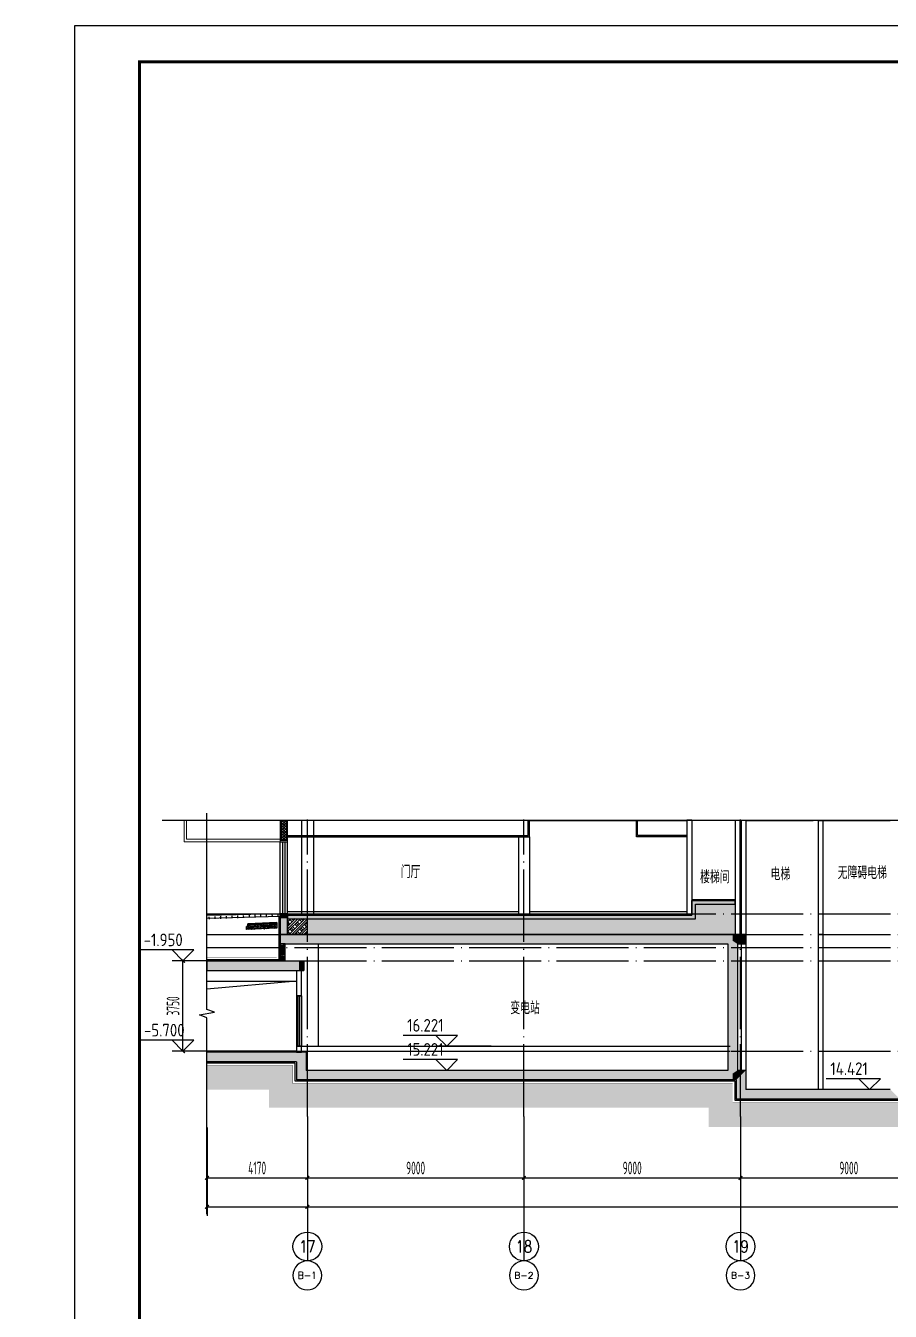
# Model space of a CAD drawing. Extents: x -473190 to 2138458, y -81875 to 2633646.
# Drawn here: x 1255111 to 1291040, y 133708 to 187115 of the extents above; entities that cross this region are included whole.
import ezdxf
from ezdxf.enums import TextEntityAlignment as Align

# ---------------------------------------------------------------- set-up
doc = ezdxf.new("R2010")
doc.units = 0
doc.header["$LTSCALE"] = 1000
doc.linetypes.add('DASH', pattern=[0.35, 0.25, -0.1])
doc.linetypes.add('DOTE', pattern=[2.42, 2, -0.2, 0.02, -0.2])
for name, color, linetype in [('A-COLUMN', 2, 'Continuous'), ('A-CURTWALL', 4, 'Continuous'), ('A-DIM_SYMB', 3, 'Continuous'), ('A-PUB_HATCH', 8, 'Continuous'), ('A-ROOM_NAME', 23, 'Continuous'), ('A-S_WALL', 9, 'Continuous'), ('A-SURFACE', 6, 'Continuous'), ('A-WALL', 2, 'Continuous'), ('A-可见线', 7, 'Continuous'), ('AXIS', 3, 'Continuous'), ('AXIS_TEXT', 7, 'Continuous'), ('DIM_ELEV', 3, 'Continuous'), ('DIM_SYMB', 3, 'Continuous'), ('DOTE', 1, 'DOTE'), ('E_LINE', 7, 'Continuous'), ('ECA_TK', 7, 'Continuous'), ('PUB_DIM', 3, 'Continuous'), ('PUB_HATCH', 8, 'Continuous'), ('PUB_TEXT', 7, 'Continuous'), ('tk', 7, 'Continuous'), ('WINDOW', 4, 'Continuous'), ('填充', 8, 'Continuous'), ('铺地１', 44, 'DOTE')]:
    doc.layers.add(name, color=color, linetype=linetype)
doc.layers.add('A-PLAN-DECO', color=150, linetype='Continuous', lineweight=9)
doc.styles.add('8B2_02', font='tssdeng.shx', dxfattribs={"width": 0.6, "bigfont": 'TSSDCHN.shx'})
doc.styles.add('_TCH_AXIS', font='COMPLEX', dxfattribs={"bigfont": 'GBCBIG'})
doc.styles.add('_TCH_DIM_T3', font='tssdeng.shx', dxfattribs={"width": 0.564706, "bigfont": '@@@tssdchn.shx'})
doc.styles.add('COMPLEX', font='COMPLEX.shx', dxfattribs={"width": 0.65})
doc.styles.get("Standard").update_dxf_attribs({"font": 'gbenor.shx', "bigfont": 'gbcbig.shx'})
doc.dimstyles.new('_TCH_ARCH&&150', dxfattribs={"dimtxt": 525, "dimasz": 150, "dimexe": 375, "dimexo": 450, "dimgap": 150, "dimtad": 1, "dimdec": 0, "dimzin": 0, "dimdsep": 46, "dimtxsty": '_TCH_DIM_T3', "dimblk": 'ARCHTICK', "dimcen": 0.09, "dimclrt": 7, "dimazin": 2, "dimtfac": 1, "dimtdec": 0, "dimtix": 1, "dimtmove": 2, "dimatfit": 3, "dimfxl": 0, "dimtolj": 1, "dimtzin": 0, "dimarcsym": 0})
pattern_1 = [(45, (-95682.4, 11596.7), (-198.697, 198.697), []), (45, (-95577.4, 11596.7), (-198.697, 198.697), []), (45, (-95472.4, 11596.7), (-198.697, 198.697), []), (135, (-95682.4, 11596.7), (-198.697, -198.697), [132.5, -148.5]), (135, (-95629.9, 11649.2), (-198.697, -198.697), [132.5, -148.5]), (135, (-95577.4, 11701.7), (-198.697, -198.697), [132.5, -148.5])]

# ---------------------------------------------------------------- blocks, each defined once
blk = doc.blocks.new('_AXISO')
blk.add_circle((0, 0), 0.5)
at = {"layer": 'AXIS_TEXT', "style": 'COMPLEX', "width": 1.041667}
blk.add_attdef('A', text='', height=0.56, dxfattribs=at).set_placement((-0.25, -0.28), (0.25, -0.28), align=Align.FIT)
blk = doc.blocks.new('_FZH')
blk.add_lwpolyline([(-0.5, -0.5), (0.5, -0.5), (0.5, 0.5), (-0.5, 0.5)], close=True)
at = {"layer": 'PUB_HATCH'}
blk.add_solid([(-0.5, -0.5), (0.5, -0.5), (-0.5, 0.5), (0.5, 0.5)], dxfattribs=at)
blk = doc.blocks.new('A$C0F091ED5')
at = {"layer": 'A-PUB_HATCH'}
h = blk.add_hatch(dxfattribs=at)
h.set_pattern_fill('ANSI37', color=256, scale=50)
h.set_pattern_definition([(45, (147070.556, -24072.09), (-56.1266, 56.1266), []), (135, (147070.556, -24072.09), (-56.1266, -56.1266), [])])
h.paths.add_polyline_path([(-79369, 11814), (-79581, 11814), (-79581, 11020), (-79369, 11020)])
blk.add_hatch(color=256, dxfattribs=at).paths.add_polyline_path([(-79325, 7776), (-79625, 7776), (-79625, 7076), (-79325, 7076)])
at = {"layer": 'A-S_WALL'}
h = blk.add_hatch(dxfattribs=at)
h.set_pattern_fill('混凝土', color=252, scale=50)
h.set_pattern_definition([(50, (-98630.23, -162304.64), (358.6301, -31.37607), [37.5, -412.5]), (355, (-98630.23, -162304.64), (-69.3757, 376.0961), [30, -330]), (100.4514, (-98600.34, -162307.26), (289.2547, 344.7198), [31.8701, -350.57106]), (46.1842, (-98630.23, -162204.64), (533.6205, -82.7595), [56.25, -618.75]), (96.6356, (-98585.76, -162211.54), (467.3314, 487.059), [47.8051, -525.8565]), (351.1842, (-98630.23, -162204.64), (467.331, 487.0593), [45, -495]), (21, (-98580.23, -162229.64), (298.45353, -201.30945), [37.5, -412.5]), (326, (-98580.23, -162229.64), (121.6577, 362.575), [30, -330]), (71.4514, (-98555.36, -162246.42), (420.1113, 161.26525), [31.8701, -350.57106]), (37.5, (-98630.23, -162304.64), (6.07993, 166.44693), [0, -326, 0, -335, 0, -331.25]), (7.5, (-98630.23, -162304.64), (131.53477, 197.20586), [0, -191, 0, -318.5, 0, -126.25]), (327.5, (-98741.73, -162304.64), (266.91122, -11.27744), [0, -125, 0, -390, 0, -517.5]), (317.5, (-98791.73, -162304.64), (291.5931, 50.0525), [0, -162.5, 0, -259, 0, -367.5])])
h.paths.add_polyline_path([(-79325, 7876), (-79325, 7726), (-62375, 7726), (-62375, 8326), (-60725, 8326), (-60725, 8476), (-62525, 8476), (-62525, 7876)])
at = {"layer": 'A-可见线'}
h = blk.add_hatch(dxfattribs=at)
h.set_pattern_fill('夯实土壤', color=8, scale=50)
h.set_pattern_definition(pattern_1)
h.paths.add_polyline_path([(-69500, 7726), (-78500, 7726), (-78500, 7076), (-69800, 7076), (-69800, 7076), (-69500, 7076)])
h.paths.add_polyline_path([(-60725, 7926), (-62375, 7926), (-62375, 7726), (-69500, 7726), (-69500, 7076), (-69200, 7076), (-60800, 7076), (-60800, 7076), (-60725, 7076)])
h.paths.add_polyline_path([(-60725, 8326), (-62375, 8326), (-62375, 7926), (-60725, 7926)])
h = blk.add_hatch(dxfattribs=at)
h.set_pattern_fill('夯实土壤', color=8, scale=50)
h.set_pattern_definition(pattern_1)
h.paths.add_polyline_path([(-78500, 7076), (-78500, 7726), (-79325, 7726), (-79325, 7076)])
at = {"layer": 'A-CURTWALL'}
for p, q in [((-79625, 7926), (-79625, 10926)), ((-79625, 10926), (-79325, 10926)), ((-79525, 7926), (-79525, 10926)), ((-79425, 7926), (-79425, 10926)), ((-79325, 7926), (-79325, 10926))]:
    blk.add_line(p, q, dxfattribs=at)
at = {"layer": 'A-DIM_SYMB'}
blk.add_lwpolyline([(20472, 11806), (-31861, 11806), (-31976, 11491), (-32087, 12121), (-32199, 11806), (-84533, 11806)], dxfattribs=at)
at = {"layer": 'A-PLAN-DECO'}
for points in [[(-83625, 11814), (-83625, 10926), (-79625, 10926)], [(-83525, 11814), (-83525, 11026), (-79625, 11026)], [(-79625, 11814), (-79625, 10976), (-79325, 10976), (-79325, 11814)], [(-79605, 11814), (-79605, 10996), (-79345, 10996), (-79345, 11814)], [(-79581, 11814), (-79581, 11020), (-79369, 11020), (-79369, 11814)]]:
    blk.add_lwpolyline(points, dxfattribs=at)
blk.add_lwpolyline([(-79325, 10926), (-79625, 10926), (-79625, 10976), (-79325, 10976)], close=True, dxfattribs=at)
at = {"layer": 'A-S_WALL'}
for points in [[(-78750, 11814), (-78750, 7926)], [(-78250, 11814), (-78250, 7926)], [(-69275, 11806), (-62725, 11806)], [(-60275, 11806), (-57475, 11806)], [(-57275, 11806), (-54275, 11806)], [(-69725, 11126), (-69725, 7926)], [(-69275, 11126), (-69275, 7926)]]:
    blk.add_lwpolyline(points, dxfattribs=at)
at = {"layer": 'A-S_WALL', "color": 11}
for points in [[(-79325, 8026), (-69725, 8026)], [(-69275, 8026), (-62725, 8026)]]:
    blk.add_lwpolyline(points, dxfattribs=at)
at = {"layer": 'A-SURFACE'}
for points in [[(-79325, 11176), (-69325, 11176), (-69325, 11806)], [(-79325, 11126), (-69275, 11126), (-69275, 11806)], [(-62725, 11126), (-64825, 11126), (-64825, 11806)], [(-62725, 11176), (-64775, 11176), (-64775, 11806)]]:
    blk.add_lwpolyline(points, dxfattribs=at)
at = {"layer": 'A-WALL'}
for p, q in [((-62725, 11814), (-62725, 7876)), ((-62525, 11814), (-62725, 11814)), ((-62525, 11814), (-62525, 7876)), ((-60725, 11806), (-60725, 7076)), ((-60525, 11806), (-60725, 11806)), ((-60525, 11806), (-60525, 7076)), ((-60475, 11806), (-60475, 7076)), ((-60275, 11806), (-60475, 11806)), ((-60275, 11806), (-60275, 7076)), ((-57275, 11806), (-57275, 7076)), ((-57075, 11806), (-57275, 11806)), ((-57075, 11806), (-57075, 7076)), ((-79625, 7776), (-79625, 7076)), ((-79325, 7776), (-79325, 7076)), ((-62525, 7876), (-62725, 7876)), ((-79325, 7076), (-79625, 7076)), ((-60525, 7076), (-60725, 7076)), ((-60275, 7076), (-60475, 7076)), ((-57075, 7076), (-57275, 7076))]:
    blk.add_line(p, q, dxfattribs=at)
at = {"layer": 'A-可见线', "color": 6}
blk.add_line((-62525, 8526), (-60725, 8526), dxfattribs=at)
at = {"layer": 'A-可见线'}
blk.add_line((-79325, 7926), (-62725, 7926), dxfattribs=at)
at = {"layer": 'A-可见线', "color": 8}
blk.add_lwpolyline([(-79325, 7076), (-79325, 7876), (-62525, 7876), (-62525, 8476), (-60725, 8476), (-60725, 7076)], close=True, dxfattribs=at)
blk.add_lwpolyline([(-79325, 7876), (-79325, 7726), (-62375, 7726), (-62375, 8326), (-60725, 8326), (-60725, 8476), (-62525, 8476), (-62525, 7876), (-79325, 7876)], dxfattribs=at)
at = {"layer": 'A-COLUMN', "xscale": 300.0000000676373, "yscale": 150.187382961507, "zscale": 150.187382961507, "rotation": 1.467423454164085e-09}
blk.add_blockref('_FZH', (-79475, 7851), dxfattribs=at)
at = {"layer": 'A-ROOM_NAME', "style": '8B2_02', "width": 0.6}
for s, p in [('门厅', (-74621, 9410)), ('楼梯间', (-62180, 9196)), ('电梯', (-59250, 9317)), ('无障碍电梯', (-56461, 9371))]:
    blk.add_text(s, height=525, dxfattribs=at).set_placement(p)
blk = doc.blocks.new('10B_A1')
at = {"layer": 'ECA_TK'}
blk.add_lwpolyline([(0, 0), (841, 0), (841, 594), (0, 594)], close=True, dxfattribs=at)
at = {"layer": 'ECA_TK', "const_width": 0.8}
blk.add_lwpolyline([(831, 10), (831, 584), (18, 584), (18, 10)], close=True, dxfattribs=at)
blk = doc.blocks.new('_ArchTick')
at = {"color": 0, "linetype": 'ByBlock', "const_width": 0.4}
blk.add_lwpolyline([(-0.5, -0.5), (0.5, 0.5)], dxfattribs=at)
blk = doc.blocks.new('*D2014')
at = {"layer": 'Defpoints', "color": 0, "transparency": 16777216}
for p in [(1261647, 148268), (1262645, 148268), (1262645, 144518)]:
    blk.add_point(p, dxfattribs=at)
at = {"layer": 'PUB_DIM', "color": 0, "lineweight": -2, "transparency": 16777216}
for p, q in [((1262195, 148268), (1261272, 148268)), ((1261647, 144518), (1261647, 148268)), ((1262195, 144518), (1261272, 144518))]:
    blk.add_line(p, q, dxfattribs=at)
at = {"layer": 'PUB_DIM', "color": 0, "lineweight": -2, "transparency": 16777216, "xscale": 150, "yscale": 150, "zscale": 150}
for p, rotation in [((1261647, 148268), 90), ((1261647, 144518), 270)]:
    blk.add_blockref('_ArchTick', p, dxfattribs=dict(at, rotation=rotation))
at = {"layer": 'PUB_DIM', "color": 7, "transparency": 16777216, "insert": (1261234, 146393), "char_height": 525, "attachment_point": 5, "rotation": 90, "style": '_TCH_DIM_T3'}
blk.add_mtext('\\A1;3750', dxfattribs=at)
blk = doc.blocks.new('*D3413')
at = {"layer": 'AXIS', "color": 0, "lineweight": -2, "transparency": 16777216}
for p, q in [((1262645, 141349), (1262645, 138874)), ((1266815, 141349), (1266815, 138874)), ((1262645, 139249), (1266815, 139249))]:
    blk.add_line(p, q, dxfattribs=at)
at = {"layer": 'Defpoints', "color": 0, "transparency": 16777216}
for p in [(1262645, 141799), (1266815, 141799), (1266815, 139249)]:
    blk.add_point(p, dxfattribs=at)
at = {"layer": 'AXIS', "color": 0, "lineweight": -2, "transparency": 16777216, "xscale": 150, "yscale": 150, "zscale": 150, "rotation": 180}
blk.add_blockref('_ArchTick', (1262645, 139249), dxfattribs=at)
at = {"layer": 'AXIS', "color": 0, "lineweight": -2, "transparency": 16777216, "xscale": 150, "yscale": 150, "zscale": 150}
blk.add_blockref('_ArchTick', (1266815, 139249), dxfattribs=at)
at = {"layer": 'AXIS', "color": 7, "transparency": 16777216, "insert": (1264730, 139661), "char_height": 525, "attachment_point": 5, "style": '_TCH_DIM_T3'}
blk.add_mtext('\\A1;4170', dxfattribs=at)
blk = doc.blocks.new('*D3414')
at = {"layer": 'AXIS', "color": 0, "lineweight": -2, "transparency": 16777216}
for p, q in [((1266815, 141349), (1266815, 138874)), ((1275815, 141349), (1275815, 138874)), ((1266815, 139249), (1275815, 139249))]:
    blk.add_line(p, q, dxfattribs=at)
at = {"layer": 'Defpoints', "color": 0, "transparency": 16777216}
for p in [(1266815, 141799), (1275815, 141799), (1275815, 139249)]:
    blk.add_point(p, dxfattribs=at)
at = {"layer": 'AXIS', "color": 0, "lineweight": -2, "transparency": 16777216, "xscale": 150, "yscale": 150, "zscale": 150, "rotation": 180}
blk.add_blockref('_ArchTick', (1266815, 139249), dxfattribs=at)
at = {"layer": 'AXIS', "color": 0, "lineweight": -2, "transparency": 16777216, "xscale": 150, "yscale": 150, "zscale": 150}
blk.add_blockref('_ArchTick', (1275815, 139249), dxfattribs=at)
at = {"layer": 'AXIS', "color": 7, "transparency": 16777216, "insert": (1271315, 139661), "char_height": 525, "attachment_point": 5, "style": '_TCH_DIM_T3'}
blk.add_mtext('\\A1;9000', dxfattribs=at)
blk = doc.blocks.new('*D3415')
at = {"layer": 'AXIS', "color": 0, "lineweight": -2, "transparency": 16777216}
for p, q in [((1275815, 141349), (1275815, 138874)), ((1284815, 141349), (1284815, 138874)), ((1275815, 139249), (1284815, 139249))]:
    blk.add_line(p, q, dxfattribs=at)
at = {"layer": 'Defpoints', "color": 0, "transparency": 16777216}
for p in [(1275815, 141799), (1284815, 141799), (1284815, 139249)]:
    blk.add_point(p, dxfattribs=at)
at = {"layer": 'AXIS', "color": 0, "lineweight": -2, "transparency": 16777216, "xscale": 150, "yscale": 150, "zscale": 150, "rotation": 180}
blk.add_blockref('_ArchTick', (1275815, 139249), dxfattribs=at)
at = {"layer": 'AXIS', "color": 0, "lineweight": -2, "transparency": 16777216, "xscale": 150, "yscale": 150, "zscale": 150}
blk.add_blockref('_ArchTick', (1284815, 139249), dxfattribs=at)
at = {"layer": 'AXIS', "color": 7, "transparency": 16777216, "insert": (1280315, 139661), "char_height": 525, "attachment_point": 5, "style": '_TCH_DIM_T3'}
blk.add_mtext('\\A1;9000', dxfattribs=at)
blk = doc.blocks.new('*D3416')
at = {"layer": 'AXIS', "color": 0, "lineweight": -2, "transparency": 16777216}
for p, q in [((1284815, 141349), (1284815, 138874)), ((1293815, 141349), (1293815, 138874)), ((1284815, 139249), (1293815, 139249))]:
    blk.add_line(p, q, dxfattribs=at)
at = {"layer": 'Defpoints', "color": 0, "transparency": 16777216}
for p in [(1284815, 141799), (1293815, 141799), (1293815, 139249)]:
    blk.add_point(p, dxfattribs=at)
at = {"layer": 'AXIS', "color": 0, "lineweight": -2, "transparency": 16777216, "xscale": 150, "yscale": 150, "zscale": 150, "rotation": 180}
blk.add_blockref('_ArchTick', (1284815, 139249), dxfattribs=at)
at = {"layer": 'AXIS', "color": 0, "lineweight": -2, "transparency": 16777216, "xscale": 150, "yscale": 150, "zscale": 150}
blk.add_blockref('_ArchTick', (1293815, 139249), dxfattribs=at)
at = {"layer": 'AXIS', "color": 7, "transparency": 16777216, "insert": (1289315, 139661), "char_height": 525, "attachment_point": 5, "style": '_TCH_DIM_T3'}
blk.add_mtext('\\A1;9000', dxfattribs=at)
blk = doc.blocks.new('*D3427')
at = {"layer": 'AXIS', "color": 0, "lineweight": -2, "transparency": 16777216}
for p, q in [((1262645, 141349), (1262645, 137674)), ((1355815, 141349), (1355815, 137674)), ((1262645, 138049), (1355815, 138049))]:
    blk.add_line(p, q, dxfattribs=at)
at = {"layer": 'Defpoints', "color": 0, "transparency": 16777216}
for p in [(1262645, 141799), (1355815, 141799), (1355815, 138049)]:
    blk.add_point(p, dxfattribs=at)
at = {"layer": 'AXIS', "color": 0, "lineweight": -2, "transparency": 16777216, "xscale": 150, "yscale": 150, "zscale": 150, "rotation": 180}
blk.add_blockref('_ArchTick', (1262645, 138049), dxfattribs=at)
at = {"layer": 'AXIS', "color": 0, "lineweight": -2, "transparency": 16777216, "xscale": 150, "yscale": 150, "zscale": 150}
blk.add_blockref('_ArchTick', (1355815, 138049), dxfattribs=at)
at = {"layer": 'AXIS', "color": 7, "transparency": 16777216, "insert": (1309230, 138461), "char_height": 525, "attachment_point": 5, "style": '_TCH_DIM_T3'}
blk.add_mtext('\\A1;93170', dxfattribs=at)
blk = doc.blocks.new('*D3428')
at = {"layer": 'AXIS', "color": 0, "lineweight": -2, "transparency": 16777216}
for p, q in [((1266815, 141349), (1266815, 138874)), ((1275815, 141349), (1275815, 138874)), ((1266815, 139249), (1275815, 139249))]:
    blk.add_line(p, q, dxfattribs=at)
at = {"layer": 'Defpoints', "color": 0, "transparency": 16777216}
for p in [(1266815, 141799), (1275815, 141799), (1275815, 139249)]:
    blk.add_point(p, dxfattribs=at)
at = {"layer": 'AXIS', "color": 0, "lineweight": -2, "transparency": 16777216, "xscale": 150, "yscale": 150, "zscale": 150, "rotation": 180}
blk.add_blockref('_ArchTick', (1266815, 139249), dxfattribs=at)
at = {"layer": 'AXIS', "color": 0, "lineweight": -2, "transparency": 16777216, "xscale": 150, "yscale": 150, "zscale": 150}
blk.add_blockref('_ArchTick', (1275815, 139249), dxfattribs=at)
at = {"layer": 'AXIS', "color": 7, "transparency": 16777216, "insert": (1271315, 139661), "char_height": 525, "attachment_point": 5, "style": '_TCH_DIM_T3'}
blk.add_mtext('\\A1;9000', dxfattribs=at)
blk = doc.blocks.new('*D3429')
at = {"layer": 'AXIS', "color": 0, "lineweight": -2, "transparency": 16777216}
for p, q in [((1275815, 141349), (1275815, 138874)), ((1284815, 141349), (1284815, 138874)), ((1275815, 139249), (1284815, 139249))]:
    blk.add_line(p, q, dxfattribs=at)
at = {"layer": 'Defpoints', "color": 0, "transparency": 16777216}
for p in [(1275815, 141799), (1284815, 141799), (1284815, 139249)]:
    blk.add_point(p, dxfattribs=at)
at = {"layer": 'AXIS', "color": 0, "lineweight": -2, "transparency": 16777216, "xscale": 150, "yscale": 150, "zscale": 150, "rotation": 180}
blk.add_blockref('_ArchTick', (1275815, 139249), dxfattribs=at)
at = {"layer": 'AXIS', "color": 0, "lineweight": -2, "transparency": 16777216, "xscale": 150, "yscale": 150, "zscale": 150}
blk.add_blockref('_ArchTick', (1284815, 139249), dxfattribs=at)
at = {"layer": 'AXIS', "color": 7, "transparency": 16777216, "insert": (1280315, 139661), "char_height": 525, "attachment_point": 5, "style": '_TCH_DIM_T3'}
blk.add_mtext('\\A1;9000', dxfattribs=at)
blk = doc.blocks.new('*D3430')
at = {"layer": 'AXIS', "color": 0, "lineweight": -2, "transparency": 16777216}
for p, q in [((1284815, 141349), (1284815, 138874)), ((1293815, 141349), (1293815, 138874)), ((1284815, 139249), (1293815, 139249))]:
    blk.add_line(p, q, dxfattribs=at)
at = {"layer": 'Defpoints', "color": 0, "transparency": 16777216}
for p in [(1284815, 141799), (1293815, 141799), (1293815, 139249)]:
    blk.add_point(p, dxfattribs=at)
at = {"layer": 'AXIS', "color": 0, "lineweight": -2, "transparency": 16777216, "xscale": 150, "yscale": 150, "zscale": 150, "rotation": 180}
blk.add_blockref('_ArchTick', (1284815, 139249), dxfattribs=at)
at = {"layer": 'AXIS', "color": 0, "lineweight": -2, "transparency": 16777216, "xscale": 150, "yscale": 150, "zscale": 150}
blk.add_blockref('_ArchTick', (1293815, 139249), dxfattribs=at)
at = {"layer": 'AXIS', "color": 7, "transparency": 16777216, "insert": (1289315, 139661), "char_height": 525, "attachment_point": 5, "style": '_TCH_DIM_T3'}
blk.add_mtext('\\A1;9000', dxfattribs=at)
blk = doc.blocks.new('*D3439')
at = {"layer": 'AXIS', "color": 0, "lineweight": -2, "transparency": 16777216}
for p, q in [((1266815, 141349), (1266815, 137674)), ((1355815, 141349), (1355815, 137674)), ((1266815, 138049), (1355815, 138049))]:
    blk.add_line(p, q, dxfattribs=at)
at = {"layer": 'Defpoints', "color": 0, "transparency": 16777216}
for p in [(1266815, 141799), (1355815, 141799), (1355815, 138049)]:
    blk.add_point(p, dxfattribs=at)
at = {"layer": 'AXIS', "color": 0, "lineweight": -2, "transparency": 16777216, "xscale": 150, "yscale": 150, "zscale": 150, "rotation": 180}
blk.add_blockref('_ArchTick', (1266815, 138049), dxfattribs=at)
at = {"layer": 'AXIS', "color": 0, "lineweight": -2, "transparency": 16777216, "xscale": 150, "yscale": 150, "zscale": 150}
blk.add_blockref('_ArchTick', (1355815, 138049), dxfattribs=at)
at = {"layer": 'AXIS', "color": 7, "transparency": 16777216, "insert": (1311315, 138461), "char_height": 525, "attachment_point": 5, "style": '_TCH_DIM_T3'}
blk.add_mtext('\\A1;89000', dxfattribs=at)
blk = doc.blocks.new('*D3440')
at = {"layer": 'AXIS', "color": 0, "lineweight": -2, "transparency": 16777216}
for p, q in [((1262645, 141349), (1262645, 138874)), ((1266815, 141349), (1266815, 138874)), ((1262645, 139249), (1266815, 139249))]:
    blk.add_line(p, q, dxfattribs=at)
at = {"layer": 'Defpoints', "color": 0, "transparency": 16777216}
for p in [(1262645, 141799), (1266815, 141799), (1266815, 139249)]:
    blk.add_point(p, dxfattribs=at)
at = {"layer": 'AXIS', "color": 0, "lineweight": -2, "transparency": 16777216, "xscale": 150, "yscale": 150, "zscale": 150, "rotation": 180}
blk.add_blockref('_ArchTick', (1262645, 139249), dxfattribs=at)
at = {"layer": 'AXIS', "color": 0, "lineweight": -2, "transparency": 16777216, "xscale": 150, "yscale": 150, "zscale": 150}
blk.add_blockref('_ArchTick', (1266815, 139249), dxfattribs=at)
at = {"layer": 'AXIS', "color": 7, "transparency": 16777216, "insert": (1264730, 139661), "char_height": 525, "attachment_point": 5, "style": '_TCH_DIM_T3'}
blk.add_mtext('\\A1;4170', dxfattribs=at)
blk = doc.blocks.new('$WINLIB2D$00000001')
at = {"color": 0}
for points in [[(-0.5, 0.5), (-0.5, -0.5)], [(-0.5, 0.5), (0.5, 0.5)], [(0.5, -0.5), (0.5, 0.5)], [(0.5, 0.167), (-0.5, 0.167)], [(0.5, -0.167), (-0.5, -0.167)], [(-0.5, -0.5), (0.5, -0.5)]]:
    blk.add_lwpolyline(points, dxfattribs=at)

msp = doc.modelspace()

# ---------------------------------------------------------------- hatches: boundary and pattern name
at = {"layer": 'A-可见线'}
h = msp.add_hatch(dxfattribs=at)
h.set_pattern_fill('夯实土壤', color=8, scale=50)
h.set_pattern_definition([(45, (1249632.3, -601625.35), (-198.69701, 198.69701), []), (45, (1249737.3, -601625.35), (-198.69701, 198.69701), []), (45, (1249842.3, -601625.35), (-198.69701, 198.69701), []), (135, (1249632.3, -601625.35), (-198.69701, -198.69701), [132.5, -148.5]), (135, (1249684.8, -601572.85), (-198.69701, -198.69701), [132.5, -148.5]), (135, (1249737.3, -601520.35), (-198.69701, -198.69701), [132.5, -148.5])])
h.paths.add_polyline_path([(1356228.9, 149622.8), (1356228.9, 149853.1)], flags=0)
h.paths.add_polyline_path([(1356228.9, 149622.8), (1356228.9, 149853.1), (1357429.1, 149804.6), (1357429.1, 149694.5), (1357494, 149691.3), (1357489.1, 149571.4), (1356228.9, 149622.8), (1356228.9, 149853.1)], flags=16)
h.paths.add_polyline_path([(1180129, 149691.5), (1180129, 149694.5), (1180129, 149804.6), (1180129, 149853.1), (1180129, 149622.8), (1180129, 149648.7), (1180129, 149691.5), (1180129, 149694.5), (1180129, 149804.6)])
h.paths.add_polyline_path([(1262644.5, 143917.7), (1262644.5, 142917.7), (1265214.7, 142917.7), (1265214.7, 142167.7), (1283489.7, 142167.7), (1283489.7, 141367.7), (1292589.7, 141367.7), (1292589.7, 142917.7), (1363361.9, 142917.7), (1363361.9, 149956.8), (1356064.7, 149967.7), (1356064.7, 149517.7), (1357564.7, 149517.7), (1357564.7, 143917.7), (1291589.7, 143917.7), (1291589.7, 142367.7), (1284489.7, 142367.7), (1284489.7, 143167.7), (1266214.7, 143167.7), (1266214.7, 143917.7)])
at = {"layer": 'PUB_HATCH'}
h = msp.add_hatch(dxfattribs=at)
h.set_pattern_fill('毛石砌体', color=256, scale=20, angle=357, style=0)
h.set_pattern_definition([(357, (544540.37, 506968.9), (315.28965, 283.88807), [90, -210]), (357, (544721.7, 506989.44), (315.28965, 283.88807), [75, -225]), (357, (544707.5, 507005.2), (315.28965, 283.88807), [60, -240]), (357, (544621.55, 507084.8), (315.28965, 283.88807), [45, -45, 60, -150]), (357, (544622.34, 507099.8), (315.28965, 283.88807), [60, -15, 75, -150]), (357, (544490.66, 507166.77), (315.28965, 283.88807), [75, -225]), (357, (544776.06, 507166.84), (315.28965, 283.88807), [75, -225]), (87, (544483.6, 507031.96), (-283.88807, 315.28965), [45, -255]), (87, (544540.3, 507254.3), (-283.88807, 315.28965), [30, -270]), (87, (544540.37, 506968.9), (-283.88807, 315.28965), [45, -255]), (87, (544584.46, 507236.96), (-283.88807, 315.28965), [15, -285]), (87, (544593.16, 507116.34), (-283.88807, 315.28965), [45, -255]), (87, (544617.63, 507009.9), (-283.88807, 315.28965), [75, -225]), (87, (544658.58, 507218.06), (-283.88807, 315.28965), [45, -255]), (87, (544682.25, 507096.65), (-283.88807, 315.28965), [60, -240]), (87, (544697.23, 507095.87), (-283.88807, 315.28965), [60, -240]), (87, (544720.13, 506959.48), (-283.88807, 315.28965), [30, -270]), (87, (544767.42, 507002.06), (-283.88807, 315.28965), [75, -225]), (42, (544511.99, 507000.43), (15.700787, 299.58886), [127.2792, -296.98486]), (42, (544542.73, 507013.84), (15.700787, 299.58886), [63.6396, -360.62446]), (42, (544686.18, 507171.55), (15.700787, 299.58886), [84.85281, -339.41124]), (42, (544686.96, 507186.53), (15.700787, 299.58886), [63.6396, -360.62446]), (132, (544580.54, 507162.06), (-299.58886, 15.700787), [21.2133, -403.05076]), (132, (544511.99, 507000.43), (-299.58886, 15.700787), [42.4263, -381.83776]), (132, (544606.57, 507085.6), (-299.58886, 15.700787), [42.4263, -381.83776]), (132, (544685.4, 507156.57), (-299.58886, 15.700787), [42.4263, -381.83776]), (132, (544778.41, 507211.78), (-299.58886, 15.700787), [63.6396, -360.62446]), (132, (544777.63, 507196.8), (-299.58886, 15.700787), [42.4263, -381.83776]), (132, (544764.22, 507227.54), (-299.58886, 15.700787), [42.4263, -381.83776]), (132, (544660.2, 506962.62), (-299.58886, 15.700787), [63.6396, -360.62446]), (23.565051, (544759.51, 507137.66), (299.58886, -15.700787), [33.54, -637.28038]), (23.565051, (544680.68, 507066.69), (299.58886, -15.700787), [33.54, -637.28038]), (23.565051, (544580.54, 507162.06), (299.58886, -15.700787), [67.08, -603.74038]), (23.565051, (544599.44, 507236.18), (299.58886, -15.700787), [67.08, -603.74038]), (23.565051, (544595.52, 507161.28), (299.58886, -15.700787), [67.08, -603.74038]), (23.565051, (544778.41, 507211.78), (299.58886, -15.700787), [67.08, -603.74038]), (23.565051, (544485.95, 507076.9), (299.58886, -15.700787), [100.623, -570.19738]), (23.565051, (544486.74, 507091.88), (299.58886, -15.700787), [100.623, -570.19738]), (23.565051, (544493.02, 507211.71), (299.58886, -15.700787), [100.623, -570.19738]), (60.434949, (544642.03, 507188.88), (15.736235, 299.65135), [33.54, -637.28]), (60.434949, (544776.06, 507166.84), (15.736235, 299.65135), [33.54, -402.44, 67.08, -167.7]), (60.434949, (544744.53, 507138.45), (15.700786, 299.58886), [67.08, -603.74038]), (60.434949, (544566.34, 507177.83), (15.700786, 299.58886), [67.08, -603.74038]), (60.434949, (544551.36, 507178.61), (15.700786, 299.58886), [67.08, -603.74038]), (60.434949, (544657.79, 507203.08), (15.700786, 299.58886), [100.623, -570.19738]), (113.565051, (544578.97, 507132.1), (15.700787, 299.58886), [33.54, -637.28038]), (113.565051, (544772.13, 507091.94), (15.700787, 299.58886), [33.54, -637.28038]), (113.565051, (544707.5, 507005.2), (15.700787, 299.58886), [67.08, -603.74038]), (113.565051, (544693.31, 507020.97), (15.700787, 299.58886), [67.08, -603.74038]), (113.565051, (544734.26, 507229.11), (15.700787, 299.58886), [67.08, -603.74038]), (113.565051, (544486.74, 507091.88), (15.700787, 299.58886), [67.08, -603.74038]), (113.565051, (544630.25, 506964.19), (15.700787, 299.58886), [100.623, -570.19738]), (150.434949, (544744.53, 507138.45), (-299.58886, 15.700786), [67.08, -603.74038]), (150.434949, (544758.72, 507122.68), (-299.58886, 15.700786), [67.08, -603.74038]), (150.434949, (544526.18, 506984.67), (-299.58886, 15.700786), [33.54, -637.28038]), (150.434949, (544622.34, 507099.79), (-299.58886, 15.700786), [33.54, -637.28038]), (150.434949, (544686.96, 507186.53), (-299.58886, 15.700786), [33.54, -637.28038])])
h.paths.add_polyline_path([(1265539.7, 149743), (1265539.7, 149622.8), (1264280, 149571.4), (1264279.5, 149691.5)])
h = msp.add_hatch(dxfattribs=at)
h.set_pattern_fill('天然石材', color=256, scale=8, style=0)
h.set_pattern_definition([(45, (434424.92, 475139.68), (-28.2842826, 28.2842826), []), (45, (434438.83, 475125.317), (-28.2842826, 28.2842826), [15.78948, -9.02256])])
h.paths.add_polyline_path([(1265539.7, 149853.1), (1265539.7, 149833.1), (1264339.4, 149784.6), (1264339.4, 149804.6)])
h = msp.add_hatch(dxfattribs=at)
h.set_pattern_fill('AR-SAND', color=256, scale=10, style=0)
h.set_pattern_definition([(37.5, (434424.92, 475125.317), (-0.80001565, 24.47066187), [0, -19.304, 0, -21.59, 0, -20.6375]), (7.5, (434424.92, 475125.317), (22.4761642, 35.841255), [0, -10.414, 0, -17.399, 0, -6.6675]), (327.5, (434409.3, 475125.317), (39.5496185, 0.07185923), [0, -6.35, 0, -22.86, 0, -29.845]), (317.5, (434409.3, 475125.317), (38.1778226, 11.1464662), [0, -3.175, 0, -14.986, 0, -17.145])])
h.paths.add_polyline_path([(1265539.7, 149833.1), (1265539.7, 149803), (1264339.4, 149754.6), (1264339.4, 149784.6)])
h = msp.add_hatch(dxfattribs=at)
h.set_pattern_fill('混凝土', color=256, scale=10, style=0)
h.set_pattern_definition([(50, (434424.92, 475125.32), (71.7260183, -6.2752135), [7.5, -82.5]), (355, (434424.92, 475125.32), (-13.8751334, 75.2192134), [6, -66]), (100.4514, (434430.9, 475124.794), (57.850938, 68.943954), [6.374019, -70.114211]), (46.1842, (434424.92, 475145.32), (106.724105, -16.551901), [11.25, -123.75]), (96.6356, (434433.81, 475143.94), (93.46627, 97.411787), [9.561029, -105.1713]), (351.1842, (434424.92, 475145.32), (93.466195, 97.41186), [9, -99]), (21, (434434.92, 475140.32), (59.6907052, -40.261889), [7.5, -82.5]), (326, (434434.92, 475140.32), (24.331533, 72.5150045), [6, -66]), (71.4514, (434439.895, 475136.96), (84.022263, 32.2530497), [6.374019, -70.114211]), (37.5, (434424.92, 475125.317), (1.2159855, 33.2893854), [0, -65.2, 0, -67, 0, -66.25]), (7.5, (434424.92, 475125.317), (26.3069537, 39.4411712), [0, -38.2, 0, -63.7, 0, -25.25]), (327.5, (434402.62, 475125.317), (53.3822436, -2.2554872), [0, -25, 0, -78, 0, -103.5]), (317.5, (434392.62, 475125.317), (58.318617, 10.0104982), [0, -32.5, 0, -51.8, 0, -73.5])])
h.paths.add_polyline_path([(1265539.7, 149743.2), (1265539.7, 149803.3), (1264339.4, 149754.4), (1264339.4, 149694.5)])
for points in [[(1265689.7, 148967.7), (1284289.7, 148967.7), (1284489.7, 149101), (1284489.7, 149367.7), (1265689.7, 149367.7)], [(1284489.7, 149101), (1284289.7, 148967.7), (1284289.7, 143717.7), (1284489.7, 143584.3), (1284689.7, 143717.7), (1284689.7, 148967.7)], [(1284489.7, 149101), (1284689.7, 148967.7), (1285039.7, 148967.7), (1285039.7, 149367.7), (1284489.7, 149367.7)], [(1262644.5, 147867.7), (1266464.7, 147867.7), (1266464.7, 148267.7), (1262644.5, 148267.7)], [(1266464.7, 148267.7), (1266464.7, 147867.7), (1266664.7, 147867.7), (1266664.7, 148267.7)], [(1266364.7, 144067.7), (1266764.7, 144467.7), (1262644.5, 144467.7), (1262644.5, 144067.7)], [(1266764.7, 144467.7), (1266364.7, 144067.7), (1266364.7, 143317.7), (1266764.7, 143717.7)], [(1284489.7, 143584.3), (1284289.7, 143717.7), (1266764.7, 143717.7), (1266364.7, 143317.7), (1284489.7, 143317.7)], [(1284639.7, 143317.7), (1285039.7, 143717.7), (1284689.7, 143717.7), (1284489.7, 143584.3), (1284489.7, 143317.7)], [(1285039.7, 143717.7), (1284639.7, 143317.7), (1284639.7, 142517.7), (1285039.7, 142917.7)], [(1288139.7, 142517.7), (1288139.7, 142917.7), (1285039.7, 142917.7), (1284639.7, 142517.7)], [(1291439.7, 142517.7), (1291039.7, 142917.7), (1288139.7, 142917.7), (1288139.7, 142517.7)]]:
    msp.add_hatch(color=256, dxfattribs=at).paths.add_polyline_path(points)
at = {"layer": '填充'}
h = msp.add_hatch(dxfattribs=at)
h.set_pattern_fill('AR-B816C', color=256, scale=50)
h.set_pattern_definition([(0, (1230083.937, -588600.05), (61.4230945, 61.4230945), [119.966982, -2.879205]), (0, (1230022.513, -588597.17), (61.4230945, 61.4230945), [119.966982, -2.879205]), (90, (1230083.937, -588600.05), (-61.4230945, 61.4230945), [-64.302295, 58.543887]), (90, (1230081.06, -588600.05), (-61.4230945, 61.4230945), [-64.302295, 58.543887])])
h.paths.add_polyline_path([(1265689.7, 148967.7), (1265689.7, 148267.7), (1265889.7, 148267.7), (1265889.7, 148967.7)])
at = {"layer": '铺地１'}
h = msp.add_hatch(dxfattribs=at)
h.set_pattern_fill('ANSI31', color=256, scale=150, angle=46.38401)
h.set_pattern_definition([(91.384012, (-1027764.1, -499514.73), (-238.055531, -5.751484), [])])
h.paths.add_polyline_path([(1265689.7, 150217.7), (1262643.3, 150094.1), (1262645.7, 149994.1), (1265692.1, 150117.7)])

# ---------------------------------------------------------------- linework, layer by layer
msp.add_line((1267264.7, 148967.7), (1267264.7, 144717.7))
at = {"linetype": 'DASH', "ltscale": 0.5, "const_width": 10}
for points in [[(1262644.5, 148417.7), (1265539.7, 148417.7), (1265539.7, 150114)], [(1356064.7, 149967.7), (1356064.7, 149517.7), (1357564.7, 149517.7), (1357564.7, 143917.7), (1291589.7, 143917.7), (1291589.7, 142367.7), (1284489.7, 142367.7), (1284489.7, 143167.7), (1266214.7, 143167.7), (1266214.7, 143917.7), (1262644.5, 143917.7)]]:
    msp.add_lwpolyline(points, dxfattribs=at)
for points in [[(1262644.5, 148267.7), (1265689.7, 148267.7), (1265689.7, 150217.7)], [(1262644.5, 148317.7), (1265639.7, 148317.7), (1265639.7, 150116.4)], [(1355964.7, 149967.7), (1355964.7, 149417.7), (1357464.7, 149417.7), (1357464.7, 144017.7), (1291489.7, 144017.7), (1291489.7, 142467.7), (1284589.7, 142467.7), (1284589.7, 143267.7), (1266314.7, 143267.7), (1266314.7, 144017.7), (1262644.5, 144017.7)], [(1266364.7, 147417.7), (1262644.5, 147096.5)], [(1262644.5, 147417.7), (1266364.7, 147417.7)], [(1266364.7, 144517.7), (1262644.5, 144517.7)], [(1266564.7, 144717.7), (1284389.7, 144717.7)], [(1266764.7, 144517.7), (1284389.7, 144517.7)]]:
    msp.add_lwpolyline(points)
at = {"layer": 'A-WALL'}
for p, q in [((1265689.7, 149367.7), (1284489.7, 149367.7)), ((1265689.7, 149367.7), (1265689.7, 148967.7)), ((1284489.7, 149367.7), (1285039.7, 149367.7)), ((1285039.7, 149367.7), (1285039.7, 148967.7)), ((1288039.7, 149367.7), (1288039.7, 142917.7)), ((1288239.7, 149367.7), (1288039.7, 149367.7)), ((1288239.7, 149367.7), (1288239.7, 142917.7)), ((1265689.7, 148967.7), (1284289.7, 148967.7)), ((1284289.7, 148967.7), (1284289.7, 143717.7)), ((1284689.7, 148967.7), (1284689.7, 143717.7)), ((1284689.7, 148967.7), (1285039.7, 148967.7)), ((1284839.7, 148967.7), (1284839.7, 143717.7)), ((1285039.7, 148967.7), (1285039.7, 143717.7)), ((1262644.5, 148267.7), (1266464.7, 148267.7)), ((1262644.5, 148267.7), (1262644.5, 147867.7)), ((1266464.7, 148267.7), (1266664.7, 148267.7)), ((1266664.7, 148267.7), (1266664.7, 147867.7)), ((1262644.5, 147867.7), (1266464.7, 147867.7)), ((1266364.7, 147867.7), (1266364.7, 146817.7)), ((1266464.7, 147867.7), (1266664.7, 147867.7)), ((1266564.7, 146817.7), (1266564.7, 147867.7)), ((1266364.7, 146817.7), (1266564.7, 146817.7)), ((1266764.7, 144467.7), (1262644.5, 144467.7)), ((1262644.5, 144067.7), (1262644.5, 144467.7)), ((1266564.7, 144717.7), (1266364.7, 144717.7)), ((1266364.7, 144717.7), (1266364.7, 144467.7)), ((1266364.7, 144467.7), (1266564.7, 144467.7)), ((1266564.7, 144467.7), (1266564.7, 144717.7)), ((1266764.7, 144467.7), (1266764.7, 143717.7)), ((1266364.7, 144067.7), (1262644.5, 144067.7)), ((1266364.7, 144067.7), (1266364.7, 143317.7)), ((1284289.7, 143717.7), (1266764.7, 143717.7)), ((1285039.7, 143717.7), (1284689.7, 143717.7)), ((1285039.7, 143717.7), (1284839.7, 143717.7)), ((1285039.7, 143717.7), (1285039.7, 142917.7)), ((1284489.7, 143317.7), (1266364.7, 143317.7)), ((1284639.7, 143317.7), (1284489.7, 143317.7)), ((1284639.7, 143317.7), (1284639.7, 142517.7)), ((1288139.7, 142917.7), (1285039.7, 142917.7)), ((1291039.7, 142917.7), (1288139.7, 142917.7)), ((1288139.7, 142517.7), (1284639.7, 142517.7)), ((1291439.7, 142517.7), (1288139.7, 142517.7))]:
    msp.add_line(p, q, dxfattribs=at)
at = {"layer": 'A-WALL', "color": 2}
msp.add_lwpolyline([(1265689.7, 148967.7), (1265689.7, 148267.7), (1265889.7, 148267.7), (1265889.7, 148967.7), (1265689.7, 148967.7)], dxfattribs=at)
at = {"layer": 'AXIS'}
for p, q in [((1266814.7, 141798.7), (1266814.7, 135798.7)), ((1266814.7, 141798.7), (1266814.7, 136998.7)), ((1275814.7, 141798.7), (1275814.7, 135798.7)), ((1275814.7, 141798.7), (1275814.7, 136998.7)), ((1284814.7, 141798.7), (1284814.7, 135798.7)), ((1284814.7, 141798.7), (1284814.7, 136998.7))]:
    msp.add_line(p, q, dxfattribs=at)
at = {"layer": 'DIM_ELEV'}
for p, q in [((1262096.5, 148717.7), (1259842.2, 148717.7)), ((1261646.5, 148267.7), (1261196.5, 148717.7)), ((1261646.5, 148267.7), (1262096.5, 148717.7)), ((1263496.5, 148267.7), (1261196.5, 148267.7)), ((1262096.5, 144967.7), (1259842.2, 144967.7)), ((1261646.5, 144517.7), (1261196.5, 144967.7)), ((1261646.5, 144517.7), (1262096.5, 144967.7)), ((1273056.6, 145167.7), (1270802.3, 145167.7)), ((1272606.6, 144717.7), (1272156.6, 145167.7)), ((1272606.6, 144717.7), (1273056.6, 145167.7)), ((1263496.5, 144517.7), (1261196.5, 144517.7)), ((1274456.6, 144717.7), (1272156.6, 144717.7)), ((1273056.6, 144167.7), (1270802.3, 144167.7)), ((1272606.6, 143717.7), (1272156.6, 144167.7)), ((1274456.6, 143717.7), (1272156.6, 143717.7)), ((1272606.6, 143717.7), (1273056.6, 144167.7)), ((1290631.1, 143367.7), (1288376.7, 143367.7)), ((1290181.1, 142917.7), (1289731.1, 143367.7)), ((1290181.1, 142917.7), (1290631.1, 143367.7))]:
    msp.add_line(p, q, dxfattribs=at)
at = {"layer": 'DIM_SYMB'}
msp.add_lwpolyline([(1262644.5, 137748.7), (1262644.5, 145904.5), (1262329.5, 146019.1), (1262959.5, 146130.2), (1262644.5, 146242), (1262644.5, 154397.7)], dxfattribs=at)
at = {"layer": 'DOTE', "color": 16, "linetype": 'DOTE', "ltscale": 1.5}
for p, q in [((1266814.7, 141798.7), (1266814.7, 154134.8)), ((1275814.7, 141798.7), (1275814.7, 154134.8)), ((1284814.7, 141798.7), (1284814.7, 154134.8))]:
    msp.add_line(p, q, dxfattribs=at)
at = {"layer": 'DOTE', "color": 16, "linetype": 'DOTE', "ltscale": 1.5, "extrusion": (0, 0, -1)}
for points in [[(-1262644.5, 150217.7), (-1363361.9, 150217.7)], [(-1262644.5, 150217.7), (-1361443.9, 150217.7)], [(-1262644.5, 149367.7), (-1363361.9, 149367.7)], [(-1262644.5, 148817.7), (-1363361.9, 148817.7)], [(-1262644.5, 148267.7), (-1363361.9, 148267.7)], [(-1262644.5, 144517.7), (-1363361.9, 144517.7)]]:
    msp.add_lwpolyline(points, dxfattribs=at)
at = {"layer": 'E_LINE'}
for p, q in [((1265539.7, 149743), (1264279.5, 149691.5)), ((1264279.5, 149691.5), (1264279.5, 149571.4)), ((1265539.7, 149622.8), (1264280, 149571.4)), ((1265539.7, 149853.1), (1264339.4, 149804.6)), ((1265539.7, 149833.1), (1264339.4, 149784.6)), ((1264339.4, 149804.6), (1264339.4, 149694.5)), ((1265539.7, 149803), (1264339.4, 149754.6))]:
    msp.add_line(p, q, dxfattribs=at)
msp.add_lwpolyline([(1265539.7, 149853.1), (1265539.7, 149622.8), (1264279.5, 149571.4), (1264279.5, 149691.5), (1264339.4, 149694.5), (1264339.4, 149804.6), (1265539.7, 149853.1)], close=True, dxfattribs=at)
at = {"layer": '铺地１', "linetype": 'ByBlock'}
msp.add_lwpolyline([(1262644.5, 150044.1), (1265692.1, 150117.7), (1265689.7, 150217.7), (1262644.5, 150144.1)], dxfattribs=at)

# ---------------------------------------------------------------- block references
msp.add_blockref('A$C0F091ED5', (1345314.7, 142291.3))
at = {"layer": 'AXIS'}
ref = msp.add_blockref('_AXISO', (1266814.7, 136398.7), dxfattribs=dict(at, xscale=1200, yscale=1200, zscale=1200))
ref.add_attrib('A', '17', dxfattribs={"layer": 'AXIS_TEXT', "height": 492.67, "style": '_TCH_AXIS'}).set_placement((1266474.5, 136152.4), (1267154.9, 136152.4), align=Align.FIT)
ref = msp.add_blockref('_AXISO', (1275814.7, 136398.7), dxfattribs=dict(at, xscale=1200, yscale=1200, zscale=1200))
ref.add_attrib('A', '18', dxfattribs={"layer": 'AXIS_TEXT', "height": 492.67, "style": '_TCH_AXIS'}).set_placement((1275474.5, 136152.4), (1276154.9, 136152.4), align=Align.FIT)
ref = msp.add_blockref('_AXISO', (1284814.7, 136398.7), dxfattribs=dict(at, xscale=1200, yscale=1200, zscale=1200))
ref.add_attrib('A', '19', dxfattribs={"layer": 'AXIS_TEXT', "height": 492.67, "style": '_TCH_AXIS'}).set_placement((1284474.5, 136152.4), (1285154.9, 136152.4), align=Align.FIT)
ref = msp.add_blockref('_AXISO', (1266814.7, 135198.7), dxfattribs=dict(at, xscale=-1200, yscale=1200, zscale=1200, rotation=180))
ref.add_attrib('A', 'B-1', dxfattribs={"layer": 'AXIS_TEXT', "height": 290.39, "style": '_TCH_AXIS'}).set_placement((1266420.6, 135053.5), (1267208.8, 135053.5), align=Align.FIT)
ref = msp.add_blockref('_AXISO', (1275814.7, 135198.7), dxfattribs=dict(at, xscale=-1200, yscale=1200, zscale=1200, rotation=180))
ref.add_attrib('A', 'B-2', dxfattribs={"layer": 'AXIS_TEXT', "height": 269.48, "style": '_TCH_AXIS'}).set_placement((1275416.9, 135064), (1276212.5, 135064), align=Align.FIT)
ref = msp.add_blockref('_AXISO', (1284814.7, 135198.7), dxfattribs=dict(at, xscale=-1200, yscale=1200, zscale=1200, rotation=180))
ref.add_attrib('A', 'B-3', dxfattribs={"layer": 'AXIS_TEXT', "height": 269.48, "style": '_TCH_AXIS'}).set_placement((1284416.9, 135064), (1285212.5, 135064), align=Align.FIT)
at = {"layer": 'tk', "color": 0, "xscale": 150, "yscale": 150, "zscale": 150}
msp.add_blockref('10B_A1', (1257142.2, 98015.4), dxfattribs=at)
at = {"layer": 'WINDOW', "xscale": 2100, "yscale": 200, "zscale": 2100, "rotation": 270}
msp.add_blockref('$WINLIB2D$00000001', (1266464.7, 145767.7), dxfattribs=at)

# ---------------------------------------------------------------- texts
at = {"layer": 'A-ROOM_NAME', "style": '8B2_02', "width": 0.6}
msp.add_text('变电站', height=525, dxfattribs=at).set_placement((1275248.5, 146050.6))
at = {"layer": 'PUB_TEXT'}
for s, p in [('-1.950', (1260014, 148875.2)), ('16.221', (1270960.7, 145325.2)), ('-5.700', (1260026.9, 145125.2)), ('15.221', (1270960.7, 144325.2)), ('14.421', (1288548.3, 143525.2))]:
    msp.add_text(s, height=525, dxfattribs=at).set_placement(p)

# ---------------------------------------------------------------- dimensions: what is measured, and where the dimension line sits
at = {"layer": 'AXIS'}
for p1, p2, distance, picture, middle in [((1262644.5, 141798.7), (1266814.7, 141798.7), -2550, '*D3413', (1264729.6, 139661.2)), ((1262644.5, 141798.7), (1355814.7, 141798.7), -3750, '*D3427', (1309229.6, 138461.2)), ((1262644.5, 141798.7), (1266814.7, 141798.7), -2550, '*D3440', (1264729.6, 139661.2)), ((1266814.7, 141798.7), (1275814.7, 141798.7), -2550, '*D3414', (1271314.7, 139661.2)), ((1266814.7, 141798.7), (1275814.7, 141798.7), -2550, '*D3428', (1271314.7, 139661.2)), ((1266814.7, 141798.7), (1355814.7, 141798.7), -3750, '*D3439', (1311314.7, 138461.2)), ((1275814.7, 141798.7), (1284814.7, 141798.7), -2550, '*D3415', (1280314.7, 139661.2)), ((1275814.7, 141798.7), (1284814.7, 141798.7), -2550, '*D3429', (1280314.7, 139661.2)), ((1284814.7, 141798.7), (1293814.7, 141798.7), -2550, '*D3416', (1289314.7, 139661.2)), ((1284814.7, 141798.7), (1293814.7, 141798.7), -2550, '*D3430', (1289314.7, 139661.2))]:
    dim = msp.add_aligned_dim(p1=p1, p2=p2, distance=distance, dimstyle='_TCH_ARCH&&150', dxfattribs=at)
    dim.commit()
    dim.dimension.update_dxf_attribs({"geometry": picture, "text_midpoint": middle})
at = {"layer": 'PUB_DIM'}
dim = msp.add_aligned_dim(p1=(1262644.5, 144517.7), p2=(1262644.5, 148267.7), distance=997.9, dimstyle='_TCH_ARCH&&150', dxfattribs=at)
dim.commit()
dim.dimension.update_dxf_attribs({"geometry": '*D2014', "text_midpoint": (1261234.1, 146392.7)})

doc.saveas('drawing.dxf')
